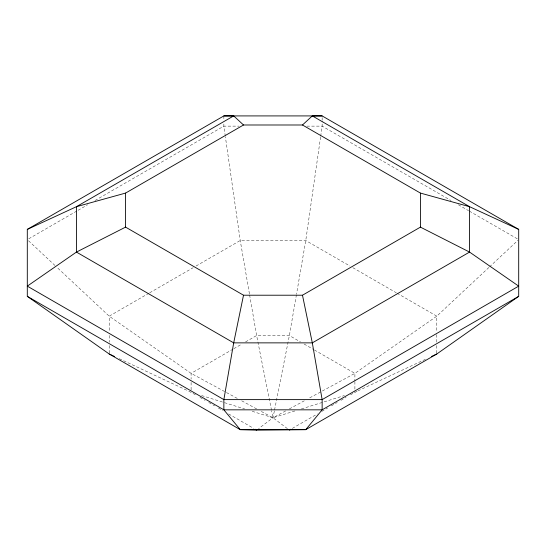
<?xml version="1.0" encoding="UTF-8"?>
<svg xmlns="http://www.w3.org/2000/svg" width="546" height="546" viewBox="0 0 546 546"><rect width="100%" height="100%" fill="white"/><g stroke="black" fill="none" stroke-linecap="round" stroke-linejoin="round"><path stroke-width="0.41" stroke-dasharray="2.73 2.05" d="M320.577 137.06L305.76 240.513L296.567 293.857M320.693 136.22L322.14 126.126L322.14 121.021M296.423 294.69L289.38 335.531L274.488 410.305M274.324 411.131L273 417.779L258.586 428.624M488.916 267.451L436.8 316.168L354.9 373.362L308.736 398.396M489.537 266.871L518.079 240.192M28.774 238.759L77.361 210.708M78.098 210.285L87.667 204.757M95.031 200.505L223.86 126.126L239.107 126.126M148.956 293.216L109.2 316.168L109.2 332.139M149.693 292.793L193.127 267.711M196.069 266.011L240.24 240.513L305.76 240.513L349.931 266.011M233.06 349.133L191.1 373.362L191.1 379.115M233.797 348.71L241.898 344.035M245.577 341.905L256.62 335.531L289.38 335.531L300.423 341.905M292.322 428.398L317.356 413.95M321.771 411.397L327.661 407.998M331.34 405.876L337.23 402.477M340.916 400.348L346.068 397.372M350.484 394.826L357.22 391.189M285.66 410.913L273 417.779L251.105 410.961M289.38 408.899L304.272 400.819M357.992 390.827L426.754 358.688M294.895 410.961L273 417.779L260.34 410.913M301.378 408.94L344.355 395.557M306.893 126.126L322.14 126.126L450.969 200.505M201.645 395.557L244.622 408.94M119.246 358.688L188.008 390.827M188.78 391.189L195.516 394.826M237.264 398.396L191.1 373.362L109.2 316.168L57.084 267.451M241.728 400.819L256.62 408.899M458.333 204.757L468.639 210.708M469.376 211.131L517.963 239.182M352.873 267.711L396.307 292.793M397.044 293.216L436.8 316.168L436.8 331.299M304.102 344.035L313.677 349.556M314.407 349.986L354.9 373.362L354.9 380.76M199.932 397.372L205.084 400.348M208.77 402.477L214.66 405.876M218.339 407.998L222.754 410.551M228.644 413.95L253.678 428.398M287.414 428.624L273 417.779L271.676 411.131M28.542 240.772L56.463 266.871M271.512 410.305L256.62 335.531L249.577 294.69M249.433 293.857L240.24 240.513L225.423 137.06M225.307 136.22L223.86 126.126L223.86 122.72M436.8 334.657L436.8 342.226M436.8 345.591L436.8 353.153M354.9 381.586L354.9 392.274M322.14 117.615L322.14 120.168M223.86 115.916L223.86 119.315M191.1 382.405L191.1 391.448M109.2 335.503L109.2 342.226M109.2 345.591L109.2 353.992"/><path stroke-width="0.82" d="M243.516 295.215L302.484 295.215L420.42 227.129L469.56 252.081L518.7 286.138L322.14 399.617L223.86 399.617L27.3 286.138L76.44 252.081L125.58 227.129L243.516 295.215L233.688 342.868L223.86 399.617L223.86 409.834L240.24 429.647L256.62 430.098L305.76 429.647L436.8 353.992L518.7 296.348L518.7 229.395L322.14 115.916L312.312 115.902L302.484 124.993L243.516 124.993L125.58 193.079L76.44 206.688L27.3 229.395L27.3 296.348L109.2 353.992L240.24 429.647L305.76 429.647L322.14 409.834L518.7 296.348M27.3 229.395L223.86 115.916L233.688 115.902L243.516 124.993M233.688 115.902L76.44 206.688L76.44 252.081L233.688 342.868L312.312 342.868L469.56 252.081L469.56 206.688L312.312 115.902M289.38 430.098L290.854 429.252M431.395 356.524L436.8 353.992M223.86 115.916L322.14 115.916M302.484 124.993L420.42 193.079L469.56 206.688L518.7 229.395M109.2 353.992L114.605 356.524M27.3 296.348L223.86 409.834L322.14 409.834L322.14 399.617L312.312 342.868L302.484 295.215M255.146 429.252L256.62 430.098M420.42 193.079L420.42 227.129M125.58 193.079L125.58 227.129"/></g></svg>
